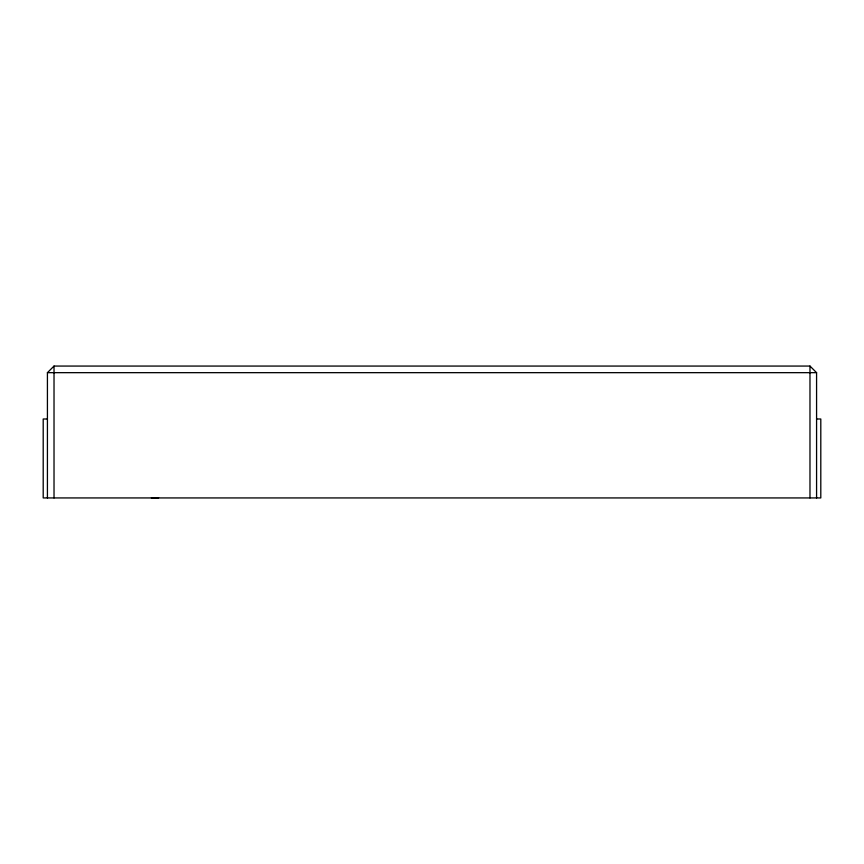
<?xml version="1.0" encoding="UTF-8"?>
<svg xmlns="http://www.w3.org/2000/svg" width="864" height="864" viewBox="0 0 864 864"><rect width="100%" height="100%" fill="white"/><g stroke="black" fill="none" stroke-linecap="round" stroke-linejoin="round"><path stroke-width="1.3" d="M47.423 497.934L47.423 372.665L54.022 366.066L809.978 366.066L816.577 372.665L816.577 497.934M151.362 497.934L158.641 497.804M47.423 372.665L816.577 372.665M47.423 418.997L43.2 418.997L43.2 497.934L820.8 497.934L820.8 418.997L816.577 418.997M809.978 366.066L809.978 497.934M54.022 366.066L54.022 497.934"/></g></svg>
